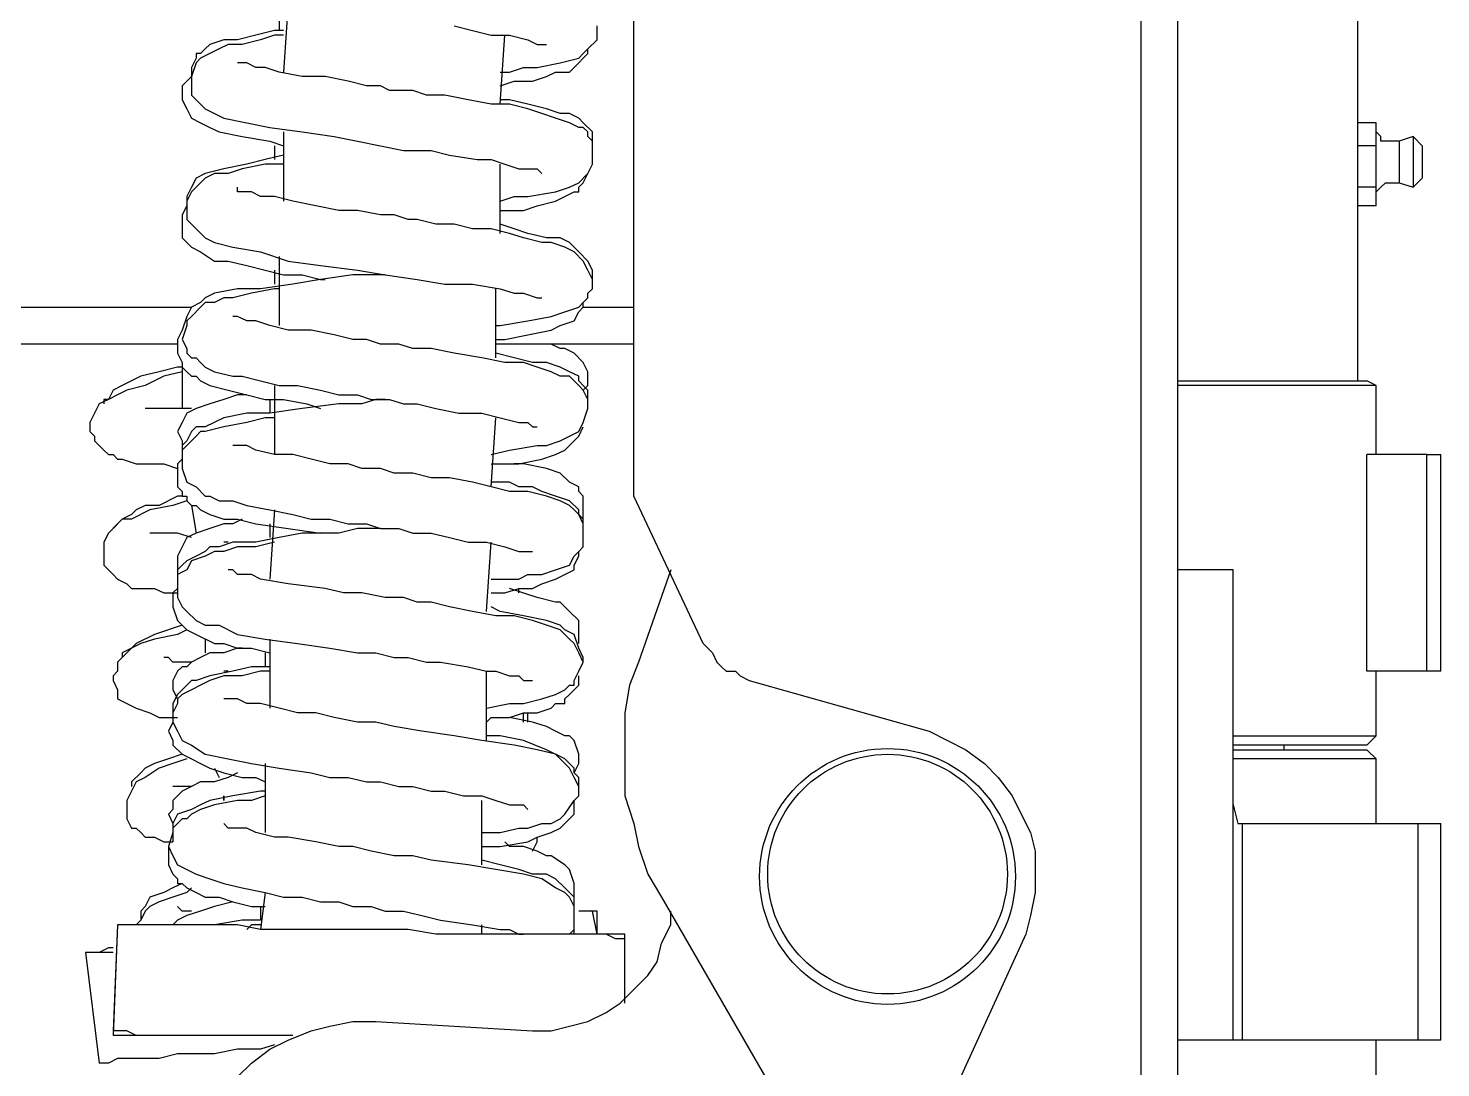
# Model space of a CAD drawing. Extents: x 3 to 592, y 5 to 207.
# Drawn here: x 208.97 to 219.78, y 145.38 to 153.33 of the extents above; entities that cross this region are included whole.
import ezdxf

# ---------------------------------------------------------------- set-up
doc = ezdxf.new("R2010")
doc.units = 0
doc.layers.get('0').update_dxf_attribs({"linetype": 'CONTINUOUS'})

msp = doc.modelspace()

# ---------------------------------------------------------------- linework, layer by layer
at = {"color": 7}
for points in [[(213.606944, 149.754167), (213.606944, 170.850278)], [(217.4875, 144.356667), (217.4875, 170.850278)], [(217.769722, 144.356667), (217.769722, 170.850278)], [(219.145556, 152.611667), (219.145556, 161.254722)], [(210.961111, 153.528889), (210.925833, 152.999722)], [(210.890556, 153.423056), (210.890556, 153.317222)], [(210.925833, 153.317222), (210.855278, 153.317222), (210.714167, 153.281944), (210.573056, 153.246667), (210.467222, 153.246667), (210.361389, 153.211389), (210.326111, 153.176111), (210.290833, 153.140833), (210.255556, 153.140833), (210.255556, 153.105556), (210.220278, 153.035), (210.220278, 152.999722), (210.220278, 152.929167)], [(210.925833, 153.281944), (210.855278, 153.281944), (210.749444, 153.246667), (210.608333, 153.211389), (210.5025, 153.211389), (210.431944, 153.176111), (210.361389, 153.140833), (210.290833, 153.105556), (210.255556, 153.070278), (210.220278, 152.964444), (210.220278, 152.893889), (210.220278, 152.823333), (210.255556, 152.788056), (210.326111, 152.7175), (210.396667, 152.682222), (210.467222, 152.646944), (210.643611, 152.611667), (210.82, 152.576389), (211.066944, 152.541111), (211.313889, 152.505833), (211.490278, 152.470556), (211.666667, 152.435278), (211.843056, 152.4), (211.948889, 152.4), (212.054722, 152.4), (212.195833, 152.364722), (212.4075, 152.329444), (212.513333, 152.329444), (212.619167, 152.294167), (212.725, 152.258889), (212.795556, 152.258889), (212.866111, 152.258889), (212.901389, 152.223611)], [(212.231111, 153.3525), (212.372222, 153.317222), (212.513333, 153.281944), (212.654444, 153.281944), (212.795556, 153.246667), (212.866111, 153.211389), (212.936667, 153.211389)], [(212.583889, 152.999722), (212.654444, 152.999722), (212.760278, 153.035), (212.866111, 153.035), (213.0425, 153.070278), (213.183611, 153.105556), (213.218889, 153.140833), (213.254167, 153.176111), (213.324722, 153.246667), (213.324722, 153.281944), (213.324722, 153.3525)], [(212.583889, 152.752778), (212.619167, 153.281944)], [(212.583889, 152.893889), (212.689722, 152.929167), (212.830833, 152.929167), (212.936667, 152.964444), (213.007222, 152.999722), (213.113056, 152.999722), (213.183611, 153.070278), (213.218889, 153.105556), (213.254167, 153.140833), (213.254167, 153.176111)], [(212.583889, 152.011944), (212.689722, 152.047222), (212.795556, 152.047222), (213.007222, 152.0825), (213.113056, 152.117778), (213.183611, 152.153056), (213.254167, 152.223611), (213.289444, 152.294167), (213.289444, 152.4), (213.289444, 152.470556), (213.254167, 152.505833), (213.254167, 152.541111), (213.218889, 152.576389), (213.183611, 152.576389), (213.113056, 152.611667), (213.007222, 152.646944), (212.901389, 152.682222), (212.795556, 152.7175), (212.654444, 152.752778), (212.513333, 152.752778), (212.336944, 152.788056), (212.160556, 152.823333), (212.019444, 152.823333), (211.913611, 152.858611), (211.807778, 152.858611), (211.737222, 152.858611), (211.666667, 152.893889), (211.560833, 152.893889), (211.419722, 152.929167), (211.243333, 152.964444), (211.066944, 152.964444), (210.890556, 152.999722), (210.784722, 153.035), (210.714167, 153.035), (210.643611, 153.070278), (210.608333, 153.070278), (210.573056, 153.070278)], [(210.220278, 152.964444), (210.149722, 152.893889), (210.149722, 152.788056), (210.185, 152.7175), (210.220278, 152.646944), (210.290833, 152.611667), (210.361389, 152.576389), (210.431944, 152.541111), (210.608333, 152.505833), (210.82, 152.470556), (210.925833, 152.435278)], [(213.289444, 152.4), (213.289444, 152.435278), (213.289444, 152.541111), (213.218889, 152.611667), (213.183611, 152.646944), (213.113056, 152.682222), (213.0425, 152.682222), (212.936667, 152.7175), (212.795556, 152.752778), (212.654444, 152.788056), (212.583889, 152.788056)], [(210.925833, 152.541111), (210.925833, 152.011944)], [(219.286667, 152.611667), (219.145556, 152.611667)], [(219.145556, 152.435278), (219.145556, 152.611667)], [(219.286667, 152.541111), (219.286667, 152.611667)], [(219.463056, 152.470556), (219.427778, 152.470556), (219.3925, 152.470556), (219.357222, 152.470556), (219.321944, 152.470556), (219.321944, 152.505833), (219.286667, 152.541111), (219.286667, 152.576389)], [(219.286667, 152.435278), (219.286667, 152.541111)], [(210.855278, 152.435278), (210.855278, 152.329444)], [(219.286667, 152.435278), (219.145556, 152.435278)], [(219.145556, 152.117778), (219.145556, 152.435278)], [(219.286667, 152.258889), (219.286667, 152.435278)], [(219.568889, 152.505833), (219.463056, 152.470556)], [(219.463056, 152.470556), (219.463056, 152.435278), (219.463056, 152.364722), (219.463056, 152.329444), (219.463056, 152.258889), (219.463056, 152.223611), (219.463056, 152.188333), (219.463056, 152.153056)], [(219.639444, 152.435278), (219.568889, 152.505833)], [(219.568889, 152.505833), (219.568889, 152.470556), (219.568889, 152.4), (219.568889, 152.364722), (219.568889, 152.294167), (219.568889, 152.223611), (219.568889, 152.188333), (219.568889, 152.153056), (219.568889, 152.117778)], [(219.639444, 152.435278), (219.639444, 152.4), (219.639444, 152.329444), (219.639444, 152.294167), (219.639444, 152.223611), (219.639444, 152.188333)], [(210.925833, 152.364722), (210.784722, 152.329444), (210.643611, 152.294167), (210.467222, 152.258889), (210.326111, 152.223611), (210.255556, 152.188333), (210.220278, 152.117778), (210.185, 152.047222), (210.185, 151.976667)], [(210.925833, 152.294167), (210.784722, 152.294167), (210.608333, 152.258889), (210.5025, 152.223611), (210.396667, 152.223611), (210.326111, 152.188333), (210.255556, 152.117778), (210.220278, 152.0825), (210.185, 152.011944), (210.185, 151.941389), (210.185, 151.870833), (210.255556, 151.800278), (210.326111, 151.729722), (210.396667, 151.694444), (210.537778, 151.659167), (210.749444, 151.623889), (210.961111, 151.553333), (211.208056, 151.518056), (211.490278, 151.482778), (211.701944, 151.4475), (211.948889, 151.412222), (212.160556, 151.376944), (212.372222, 151.376944), (212.583889, 151.341667), (212.689722, 151.306389), (212.760278, 151.306389), (212.866111, 151.271111), (212.901389, 151.271111)], [(212.583889, 151.765), (212.583889, 152.294167)], [(212.583889, 151.941389), (212.619167, 151.941389), (212.760278, 151.941389), (212.866111, 151.976667), (213.007222, 152.011944), (213.077778, 152.047222), (213.148333, 152.0825), (213.183611, 152.0825), (213.183611, 152.117778), (213.218889, 152.153056), (213.254167, 152.223611)], [(219.286667, 152.117778), (219.286667, 152.258889)], [(212.548611, 151.059444), (212.583889, 151.059444), (212.795556, 151.094722), (212.971944, 151.13), (213.077778, 151.165278), (213.183611, 151.200556), (213.218889, 151.235833), (213.254167, 151.271111), (213.254167, 151.306389), (213.289444, 151.341667), (213.289444, 151.412222), (213.254167, 151.482778), (213.218889, 151.553333), (213.148333, 151.623889), (213.077778, 151.659167), (212.971944, 151.694444), (212.901389, 151.694444), (212.760278, 151.729722), (212.654444, 151.765), (212.513333, 151.800278), (212.372222, 151.800278), (212.231111, 151.835556), (212.09, 151.835556), (211.948889, 151.870833), (211.878333, 151.870833), (211.7725, 151.906111), (211.666667, 151.906111), (211.490278, 151.941389), (211.349167, 151.941389), (211.172778, 151.976667), (210.996389, 152.011944), (210.855278, 152.047222), (210.749444, 152.047222), (210.678889, 152.0825), (210.643611, 152.0825), (210.573056, 152.0825), (210.573056, 152.117778)], [(219.286667, 152.117778), (219.145556, 152.117778)], [(219.145556, 152.011944), (219.145556, 152.117778)], [(219.286667, 152.011944), (219.286667, 152.047222), (219.286667, 152.0825), (219.321944, 152.117778), (219.357222, 152.153056), (219.3925, 152.153056), (219.427778, 152.153056), (219.463056, 152.153056)], [(219.286667, 152.047222), (219.286667, 152.117778)], [(219.463056, 152.153056), (219.568889, 152.117778)], [(219.568889, 152.117778), (219.639444, 152.188333)], [(210.185, 151.976667), (210.149722, 151.906111), (210.149722, 151.870833), (210.149722, 151.835556), (210.149722, 151.729722), (210.220278, 151.659167), (210.290833, 151.623889), (210.396667, 151.553333), (210.5025, 151.553333), (210.643611, 151.518056), (210.784722, 151.482778), (210.925833, 151.4475), (211.066944, 151.4475), (211.208056, 151.412222), (211.243333, 151.412222)], [(219.145556, 150.636111), (219.145556, 152.011944)], [(219.286667, 151.976667), (219.145556, 151.976667)], [(219.286667, 151.976667), (219.286667, 152.047222)], [(213.289444, 151.412222), (213.289444, 151.482778), (213.254167, 151.553333), (213.183611, 151.623889), (213.113056, 151.694444), (213.0425, 151.729722), (212.936667, 151.729722), (212.795556, 151.765), (212.689722, 151.800278), (212.583889, 151.835556)], [(210.890556, 151.588611), (210.890556, 151.059444)], [(211.701944, 151.4475), (211.666667, 151.4475), (211.455, 151.4475), (211.208056, 151.412222), (210.996389, 151.376944), (210.749444, 151.341667), (210.573056, 151.341667), (210.396667, 151.306389), (210.326111, 151.271111), (210.290833, 151.235833), (210.220278, 151.200556), (210.185, 151.13), (210.149722, 151.024167)], [(210.855278, 151.482778), (210.855278, 151.376944)], [(210.890556, 151.341667), (210.855278, 151.341667), (210.678889, 151.306389), (210.537778, 151.271111), (210.467222, 151.271111), (210.396667, 151.235833), (210.326111, 151.235833), (210.290833, 151.200556), (210.220278, 151.13), (210.185, 151.094722), (210.185, 151.059444), (210.149722, 150.953611), (210.185, 150.883056), (210.185, 150.847778), (210.220278, 150.8125), (210.255556, 150.8125), (210.290833, 150.777222), (210.326111, 150.741944), (210.396667, 150.706667), (210.537778, 150.671389), (210.608333, 150.671389), (210.749444, 150.636111), (210.890556, 150.600833), (211.031667, 150.600833), (211.208056, 150.565556), (211.349167, 150.530278), (211.490278, 150.530278), (211.596111, 150.495), (211.666667, 150.495), (211.737222, 150.495), (211.843056, 150.459722), (211.948889, 150.459722), (212.09, 150.424444), (212.266389, 150.389167), (212.442778, 150.389167), (212.583889, 150.353889), (212.725, 150.318611), (212.795556, 150.318611), (212.830833, 150.283333), (212.866111, 150.283333)], [(212.548611, 150.8125), (212.548611, 151.341667)], [(212.548611, 150.953611), (212.619167, 150.953611), (212.795556, 150.988889), (212.971944, 151.024167), (213.0425, 151.059444), (213.148333, 151.094722), (213.183611, 151.165278), (213.218889, 151.200556), (213.218889, 151.235833)], [(201.436111, 151.200556), (210.220278, 151.200556)], [(212.513333, 150.071667), (212.654444, 150.106944), (212.866111, 150.142222), (212.936667, 150.142222), (213.0425, 150.1775), (213.113056, 150.212778), (213.183611, 150.248056), (213.218889, 150.318611), (213.254167, 150.424444), (213.254167, 150.495), (213.218889, 150.565556), (213.183611, 150.600833), (213.148333, 150.636111), (213.113056, 150.671389), (213.0425, 150.671389), (212.971944, 150.706667), (212.866111, 150.741944), (212.760278, 150.777222), (212.619167, 150.777222), (212.442778, 150.8125), (212.231111, 150.847778), (212.054722, 150.883056), (211.913611, 150.883056), (211.807778, 150.918333), (211.737222, 150.918333), (211.666667, 150.918333), (211.560833, 150.953611), (211.455, 150.953611), (211.313889, 150.988889), (211.1375, 151.024167), (210.961111, 151.024167), (210.82, 151.059444), (210.714167, 151.094722), (210.643611, 151.094722), (210.573056, 151.13), (210.537778, 151.13)], [(213.218889, 151.200556), (213.606944, 151.200556)], [(210.149722, 151.024167), (210.114444, 150.953611), (210.114444, 150.847778), (210.149722, 150.777222), (210.149722, 150.741944), (210.185, 150.706667), (210.220278, 150.671389), (210.255556, 150.671389), (210.290833, 150.636111), (210.361389, 150.600833), (210.5025, 150.565556), (210.643611, 150.530278), (210.784722, 150.495), (210.925833, 150.495), (211.102222, 150.459722), (211.208056, 150.424444)], [(210.114444, 150.918333), (201.436111, 150.918333)], [(213.606944, 150.918333), (212.548611, 150.918333)], [(213.218889, 150.565556), (213.254167, 150.600833), (213.254167, 150.706667), (213.218889, 150.777222), (213.148333, 150.847778), (213.077778, 150.883056), (213.0425, 150.883056), (212.971944, 150.918333)], [(213.254167, 150.459722), (213.254167, 150.495), (213.254167, 150.565556), (213.218889, 150.600833), (213.183611, 150.636111), (213.183611, 150.671389), (213.113056, 150.706667), (213.0425, 150.741944), (212.936667, 150.777222), (212.830833, 150.777222), (212.689722, 150.8125), (212.548611, 150.847778)], [(210.149722, 150.706667), (210.008611, 150.671389), (209.8675, 150.600833), (209.726389, 150.565556), (209.655833, 150.530278), (209.585278, 150.495), (209.514722, 150.459722), (209.479444, 150.389167), (209.444167, 150.318611), (209.444167, 150.283333), (209.444167, 150.248056), (209.479444, 150.212778), (209.479444, 150.1775), (209.514722, 150.142222), (209.55, 150.106944), (209.585278, 150.071667), (209.620556, 150.071667), (209.655833, 150.036389), (209.691111, 150.036389), (209.796944, 150.001111), (209.902778, 150.001111), (210.008611, 150.001111), (210.114444, 149.965833)], [(210.149722, 150.741944), (210.114444, 150.741944), (209.973333, 150.706667), (209.832222, 150.671389), (209.761667, 150.636111), (209.691111, 150.600833), (209.620556, 150.565556), (209.585278, 150.495), (209.55, 150.495), (209.55, 150.459722)], [(210.149722, 150.777222), (210.149722, 150.424444)], [(210.855278, 150.600833), (210.855278, 150.071667)], [(217.769722, 150.636111), (217.840278, 150.636111), (218.016667, 150.636111), (218.193056, 150.636111), (218.334167, 150.636111), (218.510556, 150.636111), (218.651667, 150.636111), (218.792778, 150.636111), (218.898611, 150.636111), (219.004444, 150.636111), (219.075, 150.636111), (219.145556, 150.636111), (219.180833, 150.636111), (219.216111, 150.636111)], [(219.286667, 150.600833), (219.251389, 150.600833), (219.216111, 150.600833), (219.145556, 150.600833), (219.039722, 150.600833), (218.933889, 150.600833), (218.828056, 150.600833), (218.686944, 150.600833), (218.545833, 150.600833), (218.404722, 150.600833), (218.228333, 150.600833), (218.051944, 150.600833), (217.875556, 150.600833), (217.769722, 150.600833)], [(219.286667, 150.600833), (219.216111, 150.636111)], [(219.286667, 150.071667), (219.286667, 150.600833)], [(210.643611, 150.530278), (210.573056, 150.530278), (210.467222, 150.495), (210.361389, 150.459722), (210.255556, 150.424444), (210.185, 150.389167), (210.149722, 150.318611), (210.114444, 150.248056), (210.149722, 150.1775), (210.149722, 150.142222)], [(211.701944, 150.495), (211.631389, 150.495), (211.525556, 150.459722), (211.349167, 150.459722), (211.066944, 150.424444), (210.82, 150.389167), (210.643611, 150.389167), (210.467222, 150.353889), (210.326111, 150.283333), (210.255556, 150.283333), (210.220278, 150.248056), (210.185, 150.1775), (210.149722, 150.142222), (210.149722, 150.036389)], [(210.82, 150.495), (210.82, 150.389167)], [(210.220278, 150.424444), (210.114444, 150.424444), (210.008611, 150.424444), (209.938056, 150.424444), (209.902778, 150.424444), (209.8675, 150.424444)], [(210.855278, 150.353889), (210.784722, 150.353889), (210.643611, 150.318611), (210.467222, 150.283333), (210.326111, 150.248056), (210.290833, 150.248056), (210.255556, 150.212778), (210.220278, 150.1775), (210.185, 150.142222), (210.149722, 150.106944), (210.149722, 150.036389), (210.149722, 149.965833), (210.185, 149.86), (210.255556, 149.824722), (210.326111, 149.754167), (210.361389, 149.754167), (210.431944, 149.718889), (210.537778, 149.718889), (210.643611, 149.683611), (210.82, 149.648333), (210.996389, 149.613056), (211.1375, 149.577778), (211.278611, 149.577778), (211.419722, 149.5425), (211.560833, 149.5425), (211.666667, 149.507222), (211.807778, 149.507222), (211.913611, 149.471944), (212.054722, 149.471944), (212.195833, 149.436667), (212.336944, 149.401389), (212.478056, 149.401389), (212.619167, 149.366111), (212.725, 149.330833), (212.795556, 149.330833), (212.830833, 149.330833)], [(212.513333, 149.824722), (212.548611, 150.353889)], [(212.513333, 150.001111), (212.725, 150.001111), (212.901389, 150.036389), (213.007222, 150.071667), (213.077778, 150.106944), (213.113056, 150.142222), (213.183611, 150.212778), (213.218889, 150.283333)], [(212.513333, 149.119167), (212.619167, 149.119167), (212.725, 149.119167), (212.795556, 149.154444), (212.901389, 149.154444), (213.007222, 149.189722), (213.113056, 149.225), (213.148333, 149.295556), (213.183611, 149.330833), (213.218889, 149.366111), (213.218889, 149.401389), (213.218889, 149.436667), (213.218889, 149.507222), (213.218889, 149.5425), (213.183611, 149.613056), (213.148333, 149.648333), (213.113056, 149.683611), (213.0425, 149.718889), (212.936667, 149.754167), (212.795556, 149.789444), (212.654444, 149.789444), (212.513333, 149.824722), (212.372222, 149.86), (212.195833, 149.895278), (212.054722, 149.895278), (211.913611, 149.930556), (211.7725, 149.930556), (211.666667, 149.965833), (211.525556, 149.965833), (211.419722, 150.001111), (211.278611, 150.001111), (211.1375, 150.036389), (210.996389, 150.071667), (210.855278, 150.071667), (210.714167, 150.106944), (210.643611, 150.142222), (210.608333, 150.142222), (210.573056, 150.142222), (210.537778, 150.142222)], [(210.149722, 150.036389), (210.114444, 150.001111), (210.114444, 149.930556), (210.114444, 149.895278), (210.114444, 149.86), (210.114444, 149.824722), (210.149722, 149.789444), (210.149722, 149.754167), (210.185, 149.754167), (210.185, 149.718889), (210.220278, 149.683611), (210.255556, 149.683611), (210.290833, 149.648333), (210.361389, 149.613056), (210.467222, 149.577778), (210.573056, 149.577778), (210.714167, 149.5425), (210.961111, 149.507222), (211.208056, 149.471944)], [(219.216111, 148.413611), (219.216111, 150.071667)], [(219.674722, 150.071667), (219.216111, 150.071667)], [(219.674722, 148.413611), (219.674722, 150.071667)], [(219.674722, 150.071667), (219.780556, 150.071667)], [(219.780556, 148.413611), (219.780556, 150.071667)], [(219.780556, 148.413611), (219.780556, 150.071667)], [(213.218889, 149.577778), (213.218889, 149.648333), (213.218889, 149.718889), (213.218889, 149.754167), (213.183611, 149.789444), (213.183611, 149.824722), (213.113056, 149.86), (213.0425, 149.930556), (212.936667, 149.965833), (212.760278, 150.001111), (212.689722, 150.001111)], [(213.218889, 149.471944), (213.218889, 149.507222), (213.218889, 149.5425), (213.218889, 149.577778), (213.183611, 149.613056), (213.183611, 149.648333), (213.113056, 149.718889), (213.007222, 149.754167), (212.901389, 149.789444), (212.830833, 149.824722), (212.725, 149.824722), (212.654444, 149.86), (212.513333, 149.86)], [(210.185, 149.718889), (210.079167, 149.683611), (209.902778, 149.648333), (209.761667, 149.577778), (209.691111, 149.577778), (209.655833, 149.5425), (209.585278, 149.471944), (209.55, 149.401389), (209.55, 149.295556), (209.55, 149.225), (209.585278, 149.189722), (209.620556, 149.154444), (209.655833, 149.119167), (209.726389, 149.083889), (209.761667, 149.048611), (209.832222, 149.048611), (209.938056, 149.048611), (210.008611, 149.013333), (210.114444, 149.013333)], [(210.149722, 149.754167), (210.114444, 149.754167), (209.973333, 149.683611), (209.8675, 149.683611), (209.796944, 149.648333), (209.761667, 149.613056), (209.691111, 149.577778), (209.620556, 149.507222)], [(214.136111, 148.625278), (213.606944, 149.754167)], [(210.220278, 149.683611), (210.255556, 149.471944)], [(210.855278, 149.648333), (210.82, 149.119167)], [(210.608333, 149.577778), (210.537778, 149.5425), (210.467222, 149.5425), (210.361389, 149.507222), (210.255556, 149.471944), (210.185, 149.436667), (210.149722, 149.366111), (210.114444, 149.295556), (210.114444, 149.225), (210.114444, 149.189722), (210.114444, 149.154444)], [(211.666667, 149.507222), (211.631389, 149.507222), (211.490278, 149.507222), (211.349167, 149.471944), (211.208056, 149.471944), (211.066944, 149.471944), (210.890556, 149.436667), (210.714167, 149.401389), (210.537778, 149.401389), (210.431944, 149.366111), (210.361389, 149.366111), (210.326111, 149.330833), (210.255556, 149.295556), (210.185, 149.260278), (210.149722, 149.225), (210.114444, 149.189722), (210.114444, 149.083889), (210.114444, 149.048611)], [(210.82, 149.5425), (210.82, 149.436667)], [(210.220278, 149.436667), (210.114444, 149.471944), (210.043889, 149.471944), (209.973333, 149.471944), (209.938056, 149.471944), (209.902778, 149.471944)], [(210.855278, 149.401389), (210.714167, 149.366111), (210.573056, 149.366111), (210.467222, 149.330833), (210.396667, 149.330833), (210.326111, 149.295556), (210.220278, 149.260278), (210.185, 149.189722), (210.114444, 149.154444), (210.114444, 149.048611), (210.114444, 148.978056), (210.149722, 148.9075), (210.185, 148.872222), (210.255556, 148.801667), (210.326111, 148.766389), (210.431944, 148.766389), (210.573056, 148.695833), (210.784722, 148.660556), (211.031667, 148.625278), (211.278611, 148.59), (211.490278, 148.554722), (211.631389, 148.554722), (211.7725, 148.519444), (211.878333, 148.519444), (212.019444, 148.484167), (212.125278, 148.484167), (212.336944, 148.448889), (212.478056, 148.413611), (212.548611, 148.413611), (212.654444, 148.378333), (212.725, 148.378333), (212.760278, 148.343056), (212.795556, 148.343056), (212.830833, 148.343056)], [(210.5025, 149.401389), (210.467222, 149.401389)], [(212.478056, 148.872222), (212.513333, 149.401389)], [(212.513333, 149.013333), (212.619167, 149.013333), (212.725, 149.048611), (212.830833, 149.048611), (212.901389, 149.083889), (213.007222, 149.119167), (213.077778, 149.154444), (213.148333, 149.189722), (213.148333, 149.225), (213.183611, 149.295556), (213.183611, 149.330833)], [(212.478056, 148.131389), (212.654444, 148.166667), (212.760278, 148.166667), (212.901389, 148.201944), (213.007222, 148.237222), (213.077778, 148.2725), (213.113056, 148.307778), (213.148333, 148.307778), (213.148333, 148.343056), (213.183611, 148.413611), (213.218889, 148.484167), (213.183611, 148.554722), (213.148333, 148.625278), (213.113056, 148.660556), (213.0425, 148.731111), (212.936667, 148.766389), (212.830833, 148.801667), (212.689722, 148.836944), (212.548611, 148.836944), (212.372222, 148.872222), (212.195833, 148.9075), (212.054722, 148.942778), (211.948889, 148.942778), (211.843056, 148.978056), (211.701944, 148.978056), (211.525556, 149.013333), (211.384444, 149.013333), (211.243333, 149.048611), (210.961111, 149.083889), (210.749444, 149.119167), (210.678889, 149.154444), (210.573056, 149.154444), (210.537778, 149.189722), (210.5025, 149.189722)], [(213.889167, 149.189722), (213.642222, 148.484167)], [(218.193056, 149.189722), (217.769722, 149.189722)], [(218.193056, 145.591389), (218.193056, 149.189722)], [(210.114444, 149.048611), (210.079167, 149.013333), (210.079167, 148.9075), (210.114444, 148.801667), (210.149722, 148.766389), (210.185, 148.731111), (210.255556, 148.695833), (210.396667, 148.625278), (210.467222, 148.625278), (210.573056, 148.59), (210.678889, 148.59), (210.82, 148.554722)], [(213.183611, 148.625278), (213.183611, 148.660556), (213.183611, 148.731111), (213.183611, 148.801667), (213.113056, 148.872222), (213.0425, 148.942778), (213.007222, 148.942778), (212.866111, 148.978056), (212.654444, 149.048611)], [(212.725, 149.013333), (212.725, 149.048611)], [(213.218889, 148.484167), (213.218889, 148.519444), (213.183611, 148.59), (213.148333, 148.695833), (213.077778, 148.731111), (213.0425, 148.766389), (212.936667, 148.801667), (212.760278, 148.836944), (212.583889, 148.872222), (212.513333, 148.9075)], [(210.185, 148.731111), (210.114444, 148.695833), (209.938056, 148.660556), (209.832222, 148.625278), (209.761667, 148.59), (209.726389, 148.554722), (209.691111, 148.519444), (209.655833, 148.484167), (209.655833, 148.413611), (209.620556, 148.378333), (209.620556, 148.343056), (209.655833, 148.2725), (209.655833, 148.201944), (209.726389, 148.166667), (209.796944, 148.131389), (209.902778, 148.096111), (209.973333, 148.060833), (210.079167, 148.060833), (210.114444, 148.060833)], [(210.149722, 148.766389), (209.938056, 148.695833), (209.796944, 148.625278), (209.761667, 148.59), (209.691111, 148.554722), (209.691111, 148.519444)], [(210.326111, 148.660556), (210.326111, 148.554722)], [(210.82, 148.660556), (210.82, 148.131389)], [(214.136111, 148.625278), (214.171389, 148.59), (214.206667, 148.554722), (214.241944, 148.484167), (214.277222, 148.448889), (214.3125, 148.413611), (214.383056, 148.413611), (214.418333, 148.378333), (214.488889, 148.343056)], [(210.220278, 148.484167), (210.149722, 148.484167), (210.079167, 148.484167), (210.043889, 148.519444), (210.008611, 148.519444)], [(210.608333, 148.59), (210.573056, 148.59), (210.467222, 148.554722), (210.361389, 148.554722), (210.290833, 148.519444), (210.220278, 148.484167), (210.185, 148.448889), (210.149722, 148.448889), (210.114444, 148.413611), (210.079167, 148.343056), (210.079167, 148.2725), (210.114444, 148.201944)], [(210.784722, 148.554722), (210.784722, 148.448889)], [(210.82, 148.448889), (210.784722, 148.448889), (210.678889, 148.448889), (210.537778, 148.413611), (210.361389, 148.378333), (210.255556, 148.343056), (210.220278, 148.343056), (210.185, 148.307778), (210.149722, 148.2725), (210.114444, 148.237222), (210.079167, 148.166667), (210.079167, 148.096111)], [(210.82, 148.413611), (210.749444, 148.413611), (210.608333, 148.378333), (210.467222, 148.378333), (210.361389, 148.343056), (210.290833, 148.307778), (210.220278, 148.2725), (210.149722, 148.237222), (210.114444, 148.201944), (210.114444, 148.166667), (210.079167, 148.096111), (210.079167, 148.025556), (210.114444, 147.955), (210.149722, 147.884444), (210.220278, 147.849167), (210.326111, 147.778611), (210.5025, 147.743333), (210.678889, 147.708056), (210.890556, 147.672778), (211.1375, 147.6375), (211.278611, 147.602222), (211.419722, 147.602222), (211.560833, 147.566944), (211.666667, 147.566944), (211.807778, 147.531667), (211.913611, 147.531667), (212.054722, 147.496389), (212.160556, 147.496389), (212.301667, 147.461111), (212.442778, 147.461111), (212.548611, 147.425833), (212.654444, 147.390556), (212.725, 147.390556), (212.760278, 147.390556), (212.795556, 147.355278)], [(210.5025, 148.413611), (210.467222, 148.413611)], [(212.478056, 147.884444), (212.478056, 148.413611)], [(213.642222, 148.484167), (213.571667, 148.307778), (213.536389, 148.096111), (213.536389, 147.884444), (213.536389, 147.672778), (213.536389, 147.461111), (213.606944, 147.249444), (213.642222, 147.073056), (213.712778, 146.861389), (213.818611, 146.685)], [(219.674722, 148.413611), (219.216111, 148.413611)], [(219.286667, 147.919722), (219.286667, 148.413611)], [(219.780556, 148.413611), (219.674722, 148.413611)], [(212.478056, 148.025556), (212.513333, 148.060833), (212.654444, 148.060833), (212.760278, 148.096111), (212.866111, 148.096111), (212.971944, 148.131389), (213.007222, 148.166667), (213.077778, 148.166667), (213.077778, 148.201944), (213.113056, 148.237222), (213.148333, 148.2725), (213.183611, 148.307778), (213.183611, 148.378333)], [(214.488889, 148.343056), (215.864722, 147.955)], [(212.442778, 147.178889), (212.583889, 147.178889), (212.725, 147.214167), (212.795556, 147.214167), (212.901389, 147.249444), (212.971944, 147.249444), (213.0425, 147.284722), (213.077778, 147.32), (213.148333, 147.425833), (213.183611, 147.461111), (213.183611, 147.531667), (213.148333, 147.602222), (213.113056, 147.672778), (213.0425, 147.743333), (213.007222, 147.778611), (212.866111, 147.813889), (212.689722, 147.849167), (212.442778, 147.884444), (212.231111, 147.919722), (211.984167, 147.955), (211.7725, 147.990278), (211.631389, 148.025556), (211.490278, 148.025556), (211.313889, 148.060833), (211.172778, 148.096111), (211.031667, 148.096111), (210.890556, 148.131389), (210.749444, 148.166667), (210.643611, 148.166667), (210.573056, 148.201944), (210.537778, 148.201944), (210.467222, 148.201944)], [(212.760278, 148.025556), (212.760278, 148.060833), (212.760278, 148.096111)], [(212.795556, 148.025556), (212.795556, 148.060833), (212.795556, 148.096111)], [(210.079167, 148.060833), (210.079167, 148.025556), (210.043889, 147.955), (210.079167, 147.884444), (210.079167, 147.849167), (210.149722, 147.778611), (210.220278, 147.743333), (210.290833, 147.708056), (210.361389, 147.672778), (210.467222, 147.6375), (210.608333, 147.602222), (210.714167, 147.602222), (210.784722, 147.566944)], [(213.148333, 147.6375), (213.183611, 147.708056), (213.183611, 147.778611), (213.148333, 147.884444), (213.113056, 147.919722), (213.077778, 147.919722), (213.007222, 147.955), (212.936667, 147.990278), (212.830833, 148.025556), (212.654444, 148.060833)], [(213.183611, 147.531667), (213.183611, 147.566944), (213.183611, 147.602222), (213.148333, 147.6375), (213.148333, 147.672778), (213.113056, 147.708056), (213.077778, 147.743333), (212.936667, 147.813889), (212.760278, 147.884444), (212.583889, 147.919722), (212.478056, 147.919722)], [(215.864722, 147.955), (216.005833, 147.884444), (216.146944, 147.813889), (216.288056, 147.708056), (216.393889, 147.602222), (216.499722, 147.461111), (216.570278, 147.32), (216.640833, 147.178889), (216.676111, 147.037778), (216.676111, 146.861389), (216.676111, 146.720278), (216.640833, 146.543889), (216.605556, 146.402778)], [(218.193056, 147.919722), (218.228333, 147.919722), (218.404722, 147.919722), (218.545833, 147.919722), (218.686944, 147.919722), (218.828056, 147.919722), (218.933889, 147.919722), (219.039722, 147.919722), (219.145556, 147.919722), (219.216111, 147.919722), (219.251389, 147.919722), (219.286667, 147.919722)], [(219.216111, 147.849167), (219.286667, 147.919722)], [(210.149722, 147.778611), (210.043889, 147.743333), (209.938056, 147.708056), (209.8675, 147.672778), (209.832222, 147.6375), (209.761667, 147.566944), (209.761667, 147.531667)], [(219.216111, 147.849167), (219.180833, 147.849167), (219.145556, 147.849167), (219.075, 147.849167), (219.004444, 147.849167), (218.898611, 147.849167), (218.792778, 147.849167), (218.651667, 147.849167), (218.510556, 147.849167), (218.334167, 147.849167), (218.193056, 147.849167)], [(218.193056, 147.813889), (218.334167, 147.813889), (218.510556, 147.813889), (218.651667, 147.813889), (218.792778, 147.813889), (218.898611, 147.813889), (219.004444, 147.813889), (219.075, 147.813889), (219.145556, 147.813889), (219.180833, 147.813889), (219.216111, 147.813889)], [(218.581111, 147.813889), (218.581111, 147.849167)], [(219.286667, 147.743333), (219.216111, 147.813889)], [(210.185, 147.743333), (210.079167, 147.708056), (209.973333, 147.672778), (209.8675, 147.602222), (209.796944, 147.566944), (209.761667, 147.496389), (209.726389, 147.425833), (209.726389, 147.355278), (209.726389, 147.284722), (209.761667, 147.214167), (209.796944, 147.214167), (209.832222, 147.178889), (209.8675, 147.143611), (209.938056, 147.143611), (210.008611, 147.108333), (210.079167, 147.108333)], [(210.396667, 147.672778), (210.431944, 147.602222)], [(210.784722, 147.708056), (210.784722, 147.178889)], [(219.286667, 147.743333), (219.251389, 147.743333), (219.216111, 147.743333), (219.145556, 147.743333), (219.039722, 147.743333), (218.933889, 147.743333), (218.828056, 147.743333), (218.686944, 147.743333), (218.545833, 147.743333), (218.404722, 147.743333), (218.228333, 147.743333), (218.193056, 147.743333)], [(219.286667, 147.249444), (219.286667, 147.743333)], [(210.573056, 147.6375), (210.5025, 147.602222), (210.396667, 147.566944), (210.290833, 147.566944), (210.220278, 147.531667), (210.149722, 147.496389), (210.114444, 147.461111), (210.079167, 147.425833), (210.079167, 147.355278), (210.043889, 147.32), (210.079167, 147.249444), (210.079167, 147.214167)], [(210.784722, 147.566944), (210.784722, 147.496389)], [(210.784722, 147.461111), (210.678889, 147.425833), (210.573056, 147.425833), (210.396667, 147.390556), (210.290833, 147.355278), (210.220278, 147.32), (210.185, 147.284722), (210.149722, 147.284722), (210.114444, 147.249444), (210.079167, 147.214167), (210.079167, 147.178889), (210.043889, 147.073056), (210.079167, 147.0025), (210.114444, 146.931944), (210.185, 146.896667), (210.255556, 146.861389), (210.361389, 146.826111), (210.467222, 146.790833), (210.608333, 146.755556), (210.784722, 146.720278), (210.925833, 146.685), (211.066944, 146.685), (211.208056, 146.649722), (211.349167, 146.649722), (211.455, 146.614444), (211.596111, 146.614444), (211.701944, 146.579167), (211.843056, 146.579167), (211.984167, 146.543889), (212.125278, 146.508611), (212.372222, 146.473333), (212.583889, 146.438056), (212.654444, 146.438056), (212.725, 146.402778), (212.760278, 146.402778)], [(210.220278, 147.531667), (210.149722, 147.531667), (210.114444, 147.531667), (210.079167, 147.531667)], [(210.784722, 147.496389), (210.749444, 147.496389), (210.537778, 147.461111), (210.361389, 147.425833), (210.290833, 147.390556), (210.220278, 147.355278), (210.114444, 147.32), (210.079167, 147.249444), (210.079167, 147.143611), (210.079167, 147.108333)], [(212.442778, 147.073056), (212.583889, 147.073056), (212.795556, 147.108333), (212.866111, 147.143611), (212.971944, 147.178889), (213.0425, 147.214167), (213.077778, 147.249444), (213.113056, 147.284722), (213.148333, 147.32), (213.148333, 147.390556), (213.148333, 147.425833)], [(212.442778, 146.931944), (212.442778, 147.425833)], [(218.193056, 147.390556), (218.228333, 147.249444)], [(213.113056, 146.402778), (213.148333, 146.438056), (213.148333, 146.543889), (213.148333, 146.614444), (213.113056, 146.685), (213.077778, 146.720278), (213.007222, 146.755556), (212.901389, 146.826111), (212.760278, 146.861389), (212.548611, 146.896667), (212.336944, 146.931944), (212.054722, 146.967222), (211.913611, 147.0025), (211.7725, 147.0025), (211.596111, 147.037778), (211.455, 147.073056), (211.349167, 147.073056), (211.172778, 147.108333), (210.961111, 147.143611), (210.855278, 147.143611), (210.714167, 147.178889), (210.643611, 147.214167), (210.573056, 147.214167), (210.5025, 147.214167), (210.467222, 147.249444)], [(218.228333, 147.249444), (218.263611, 147.249444)], [(218.263611, 145.591389), (218.263611, 147.249444)], [(218.263611, 147.249444), (219.604167, 147.249444)], [(219.604167, 147.249444), (219.604167, 145.591389)], [(219.604167, 147.249444), (219.639444, 147.249444), (219.674722, 147.249444), (219.71, 147.249444), (219.745278, 147.249444), (219.780556, 147.249444)], [(219.780556, 145.591389), (219.780556, 147.249444)], [(212.830833, 147.037778), (212.866111, 147.108333), (212.866111, 147.143611)], [(212.830833, 147.037778), (212.866111, 147.108333), (212.866111, 147.143611)], [(210.043889, 147.073056), (210.043889, 147.0025), (210.043889, 146.931944), (210.079167, 146.861389), (210.114444, 146.826111), (210.114444, 146.790833), (210.149722, 146.790833), (210.185, 146.755556), (210.255556, 146.720278), (210.326111, 146.685), (210.431944, 146.685), (210.537778, 146.649722), (210.678889, 146.614444), (210.784722, 146.614444)], [(213.148333, 146.685), (213.148333, 146.720278), (213.148333, 146.790833), (213.113056, 146.896667), (213.077778, 146.931944), (212.971944, 147.0025), (212.936667, 147.0025), (212.866111, 147.037778), (212.760278, 147.073056), (212.654444, 147.073056), (212.619167, 147.108333)], [(213.148333, 146.543889), (213.148333, 146.579167), (213.148333, 146.685), (213.077778, 146.755556), (213.007222, 146.826111), (212.936667, 146.861389), (212.830833, 146.861389), (212.725, 146.896667), (212.583889, 146.931944), (212.442778, 146.967222)], [(210.149722, 146.790833), (210.079167, 146.755556), (210.008611, 146.720278), (209.902778, 146.685), (209.8675, 146.614444), (209.832222, 146.579167), (209.832222, 146.543889), (209.832222, 146.508611)], [(210.220278, 146.755556), (210.185, 146.720278), (210.079167, 146.685), (209.973333, 146.649722), (209.902778, 146.614444), (209.8675, 146.579167), (209.832222, 146.508611), (209.796944, 146.473333)], [(210.784722, 146.720278), (210.749444, 146.438056)], [(213.818611, 146.685), (215.265, 144.180278)], [(210.537778, 146.649722), (210.396667, 146.614444), (210.290833, 146.579167), (210.185, 146.543889), (210.114444, 146.508611), (210.079167, 146.473333)], [(210.220278, 146.579167), (210.185, 146.579167), (210.149722, 146.579167), (210.114444, 146.614444)], [(210.749444, 146.614444), (210.749444, 146.508611)], [(212.830833, 145.661944), (212.971944, 145.661944), (213.113056, 145.697222), (213.254167, 145.7325), (213.395278, 145.803056), (213.501111, 145.873611), (213.606944, 145.979444), (213.712778, 146.085278), (213.783333, 146.191111), (213.818611, 146.332222), (213.889167, 146.473333), (213.889167, 146.579167)], [(213.289444, 146.579167), (213.254167, 146.579167), (213.218889, 146.579167), (213.183611, 146.579167)], [(213.324722, 146.402778), (213.289444, 146.579167)], [(213.324722, 146.579167), (213.289444, 146.579167)], [(213.324722, 146.402778), (213.324722, 146.579167)], [(209.655833, 146.473333), (209.620556, 145.661944)], [(209.655833, 146.473333), (209.620556, 145.626667)], [(213.536389, 146.3675), (213.501111, 146.3675), (213.465833, 146.3675), (213.395278, 146.402778), (213.289444, 146.402778), (213.183611, 146.402778), (213.077778, 146.402778), (212.936667, 146.402778), (212.795556, 146.402778), (212.619167, 146.402778), (212.442778, 146.402778), (212.266389, 146.402778), (212.09, 146.402778), (211.878333, 146.438056), (211.701944, 146.438056), (211.490278, 146.438056), (211.313889, 146.438056), (211.102222, 146.438056), (210.925833, 146.438056), (210.749444, 146.438056), (210.573056, 146.473333), (210.396667, 146.473333), (210.255556, 146.473333), (210.114444, 146.473333), (210.008611, 146.473333), (209.902778, 146.473333), (209.796944, 146.473333), (209.761667, 146.473333), (209.691111, 146.473333), (209.655833, 146.473333)], [(210.749444, 146.508611), (210.608333, 146.508611), (210.396667, 146.473333)], [(210.749444, 146.473333), (210.678889, 146.473333), (210.643611, 146.438056)], [(212.442778, 146.402778), (212.442778, 146.473333)], [(212.725, 146.402778), (212.619167, 146.402778), (212.442778, 146.402778)], [(213.113056, 146.402778), (213.077778, 146.402778)], [(213.536389, 146.402778), (213.501111, 146.402778), (213.430556, 146.402778), (213.36, 146.402778), (213.289444, 146.402778), (213.183611, 146.402778), (213.113056, 146.402778)], [(213.148333, 146.402778), (213.148333, 146.438056)], [(213.536389, 146.3675), (213.536389, 146.402778)], [(213.536389, 146.3675), (213.536389, 146.402778)], [(213.536389, 145.873611), (213.536389, 146.3675)], [(216.605556, 146.402778), (216.041111, 145.168056)], [(209.408889, 146.261667), (209.514722, 145.415)], [(209.620556, 146.261667), (209.585278, 146.261667), (209.514722, 146.261667), (209.479444, 146.261667), (209.444167, 146.261667), (209.408889, 146.261667)], [(209.620556, 146.296944), (209.585278, 146.296944), (209.514722, 146.261667), (209.479444, 146.261667), (209.444167, 146.261667)], [(210.573056, 143.368889), (210.467222, 143.51), (210.361389, 143.651111), (210.290833, 143.792222), (210.220278, 143.933333), (210.185, 144.109722), (210.185, 144.250833), (210.185, 144.427222), (210.185, 144.603611), (210.220278, 144.744722), (210.290833, 144.921111), (210.361389, 145.062222), (210.467222, 145.203333), (210.573056, 145.309167), (210.678889, 145.415), (210.82, 145.520833), (210.961111, 145.591389), (211.1375, 145.661944), (211.278611, 145.697222), (211.455, 145.7325), (211.631389, 145.7325)], [(211.631389, 145.7325), (212.830833, 145.661944)], [(210.996389, 145.626667), (210.890556, 145.626667), (210.714167, 145.626667), (210.537778, 145.626667), (210.396667, 145.626667), (210.255556, 145.626667), (210.114444, 145.626667), (209.973333, 145.626667), (209.8675, 145.626667), (209.796944, 145.626667), (209.726389, 145.661944), (209.655833, 145.661944), (209.620556, 145.661944)], [(210.996389, 145.626667), (210.890556, 145.626667), (210.714167, 145.626667), (210.537778, 145.626667), (210.396667, 145.626667), (210.220278, 145.626667), (210.079167, 145.626667), (209.973333, 145.626667), (209.8675, 145.626667), (209.796944, 145.626667), (209.726389, 145.626667), (209.655833, 145.626667), (209.620556, 145.626667)], [(210.855278, 145.556111), (210.749444, 145.520833), (210.573056, 145.520833), (210.396667, 145.485556), (210.255556, 145.485556), (210.114444, 145.485556), (209.973333, 145.450278), (209.832222, 145.450278), (209.726389, 145.450278), (209.655833, 145.450278), (209.585278, 145.415), (209.55, 145.415), (209.514722, 145.415)], [(218.193056, 145.591389), (217.769722, 145.591389)], [(218.263611, 145.591389), (218.228333, 145.591389), (218.193056, 145.591389)], [(219.604167, 145.591389), (218.263611, 145.591389)], [(219.286667, 145.0975), (219.286667, 145.591389)], [(219.780556, 145.591389), (219.745278, 145.591389), (219.71, 145.591389), (219.674722, 145.591389), (219.639444, 145.591389), (219.604167, 145.591389)]]:
    msp.add_lwpolyline(points, dxfattribs=at)
msp.add_lwpolyline([(210.467222, 147.425833), (210.467222, 147.461111)], close=True, dxfattribs=at)
for centre, radius in [((215.547222, 146.84375), 0.978958), ((215.547222, 146.861389), 0.917222)]:
    msp.add_circle(centre, radius, dxfattribs=at)

doc.saveas('drawing.dxf')
